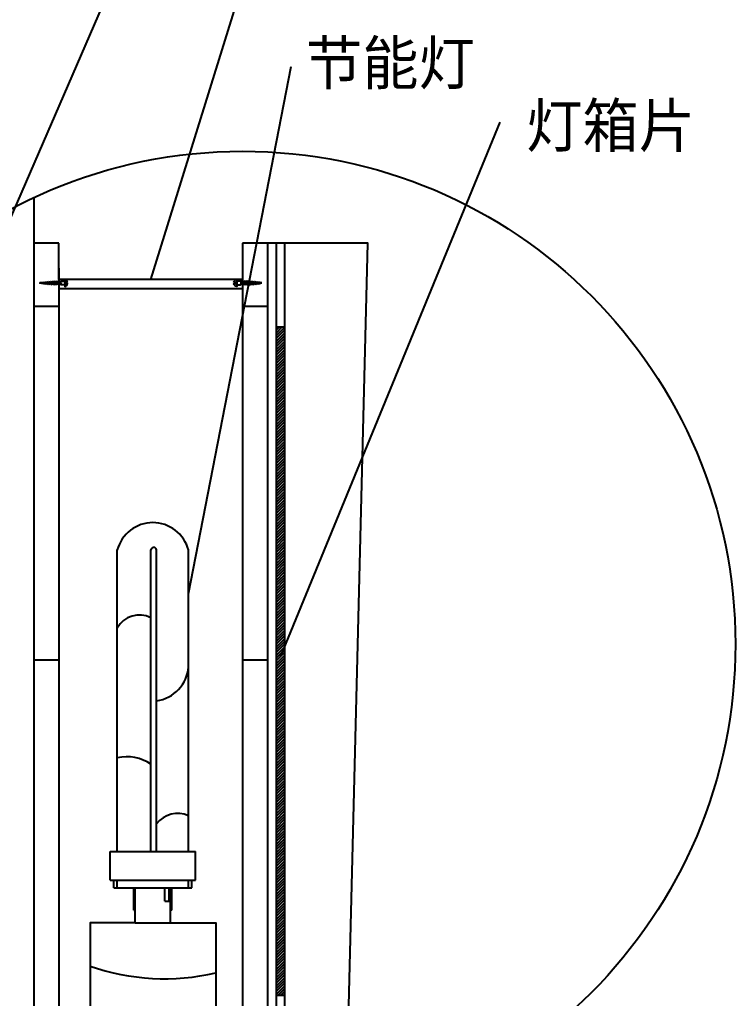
# Model space of a CAD drawing. Header units: metres. Extents: x -150 to 5859, y 346 to 5792.
# Drawn here: x 4676 to 5833, y 1168 to 2750 of the extents above; entities that cross this region are included whole.
import ezdxf

# ---------------------------------------------------------------- set-up
doc = ezdxf.new("R2010")
doc.units = ezdxf.units.M
for name, color, linetype in [('2', 2, 'Continuous'), ('3', 3, 'Continuous'), ('4', 4, 'Continuous'), ('7', 7, 'Continuous'), ('BH', 3, 'Continuous'), ('DIM', 3, 'Continuous'), ('TEXT', 3, 'Continuous')]:
    doc.layers.add(name, color=color, linetype=linetype)
doc.dimstyles.get("Standard").update_dxf_attribs({"dimtxt": 2.5, "dimasz": 2.5, "dimexe": 1.25, "dimexo": 0.625, "dimtad": 1, "dimcen": 2.5, "dimazin": 3, "dimtfac": 1, "dimtmove": 0, "dimatfit": 3})

# ---------------------------------------------------------------- blocks, each defined once
blk = doc.blocks.new('GJ-WJ08')
at = {"layer": '3'}
for p, q in [((-2, -4), (-2, 0)), ((2, 0), (2, -4)), ((-1.5, -4.88), (-2, -4)), ((-2, -6), (-1.5, -4.88)), ((-2, -6), (1.5, -5.12)), ((-1.5, -6.88), (-2, -6)), ((-2, -8), (-1.5, -6.88)), ((-2, -8), (1.5, -7.12)), ((-1.5, -8.88), (-2, -8)), ((-2, -10), (-1.5, -8.88)), ((-2, -10), (1.5, -9.12)), ((-1.5, -10.88), (-2, -10)), ((-2, -12), (-1.5, -10.88)), ((-1.5, -4.88), (2, -4)), ((-1.5, -6.88), (2, -6)), ((-1.5, -8.88), (2, -8)), ((-1.5, -10.88), (2, -10)), ((2, -4), (1.5, -5.12)), ((1.5, -5.12), (2, -6)), ((2, -6), (1.5, -7.12)), ((1.5, -7.12), (2, -8)), ((2, -8), (1.5, -9.12)), ((1.5, -9.12), (2, -10)), ((2, -10), (1.5, -11.12)), ((-2, -12), (1.5, -11.12)), ((-1.5, -12.88), (-2, -12)), ((-2, -14), (-1.5, -12.88)), ((-2, -14), (1.5, -13.12)), ((-1.42, -14.85), (-2, -14)), ((-1.81, -15.95), (-1.42, -14.85)), ((-1.81, -15.95), (1.39, -15.15)), ((-1.23, -16.81), (-1.81, -15.95)), ((-1.62, -17.91), (-1.23, -16.81)), ((-1.62, -17.91), (1.18, -17.21)), ((-1.04, -18.76), (-1.62, -17.91)), ((-1.5, -12.88), (2, -12)), ((-1.43, -19.86), (-1.04, -18.76)), ((-1.43, -19.86), (1.09, -19.23)), ((-0.85, -20.71), (-1.43, -19.86)), ((-1.42, -14.85), (2, -14)), ((-1.25, -21.81), (-0.85, -20.71)), ((-1.25, -21.81), (0.77, -21.31)), ((-0.67, -22.67), (-1.25, -21.81)), ((-1.23, -16.81), (1.8, -16.05)), ((-1.04, -18.76), (1.6, -18.1)), ((-0.85, -20.71), (1.39, -20.15)), ((1.39, -20.15), (0.77, -21.31)), ((0.77, -21.31), (1.18, -22.2)), ((1.6, -18.1), (0.97, -19.26)), ((0.97, -19.26), (1.39, -20.15)), ((1.8, -16.05), (1.18, -17.21)), ((1.18, -17.21), (1.6, -18.1)), ((2, -14), (1.39, -15.15)), ((1.39, -15.15), (1.8, -16.05)), ((1.5, -11.12), (2, -12)), ((2, -12), (1.5, -13.12)), ((1.5, -13.12), (2, -14)), ((-1.06, -23.76), (-0.67, -22.67)), ((-1.06, -23.76), (0.56, -23.36)), ((-0.48, -24.62), (-1.06, -23.76)), ((-0.87, -25.72), (-0.48, -24.62)), ((-0.87, -25.72), (0.7, -25.33)), ((-0.67, -22.67), (1.18, -22.2)), ((-0.48, -24.62), (0.98, -24.26)), ((1.18, -22.2), (0.56, -23.36)), ((0.56, -23.36), (0.98, -24.26)), ((0.98, -24.26), (0.7, -25.33))]:
    blk.add_line(p, q, dxfattribs=at)
blk.add_lwpolyline([(-0.45, 3.18, 0.32), (-4, 0), (4, 0, 0.32), (0.42, 3.18), (0.42, 1.18), (-0.45, 1.18), (-0.45, 3.18)], format="xyb", dxfattribs=at)
for centre, radius, start, end in [((-5, -28.6), 5.04, 6.83, 34.88), ((8.75, -28.85), 8.79, 156.32, 174.42)]:
    blk.add_arc(centre, radius, start, end, dxfattribs=at)

msp = doc.modelspace()

# ---------------------------------------------------------------- hatches: boundary and pattern name
at = {"layer": '7'}
h = msp.add_hatch(dxfattribs=at)
h.set_pattern_fill('ANSI31')
h.paths.add_polyline_path([(5103.51, 2253.42), (5090.01, 2253.42), (5090.01, 1173.42), (5103.51, 1173.42)])
at = {"layer": 'BH'}
h = msp.add_hatch(dxfattribs=at)
h.set_pattern_fill('AR-CONC', scale=60)
h.paths.add_polyline_path([(4698.51, 2388.42), (4698.51, 2461.94, 0.29), (4239.46, 1740.42, 0.24), (4572.77, 1092.42), (4698.51, 1092.42)])
h = msp.add_hatch(dxfattribs=at)
h.set_pattern_fill('ANSI31', scale=400)
h.paths.add_polyline_path([(4698.51, 2388.42), (4698.51, 2461.94, 0.29), (4239.46, 1740.42, 0.24), (4572.77, 1092.42), (4698.51, 1092.42)])
h = msp.add_hatch(dxfattribs=at)
h.set_pattern_fill('DOLMIT', scale=90)
h.paths.add_polyline_path([(4739.01, 2321.54), (4738.1, 2321.94), (4736.83, 2321.21), (4735.2, 2321.94), (4733.93, 2321.21), (4732.3, 2321.94), (4731.03, 2321.21), (4729.39, 2321.94), (4728.12, 2321.21), (4726.45, 2322.1), (4725.15, 2321.5), (4723.47, 2322.4), (4722.17, 2321.8), (4720.49, 2322.7), (4719.19, 2322.1), (4717.52, 2323), (4716.22, 2322.4), (4714.54, 2323.3), (4712.85, 2322.52, 0.1), (4707.8, 2324.12, 0.12), (4711.12, 2325.38), (4712.71, 2324.81), (4713.95, 2325.65), (4715.54, 2325.08), (4716.78, 2325.92), (4718.38, 2325.35), (4719.62, 2326.2), (4721.21, 2325.63), (4722.45, 2326.47), (4724.05, 2325.9), (4725.29, 2326.75), (4726.88, 2326.18), (4728.12, 2327.02), (4729.76, 2326.29), (4731.03, 2327.02), (4732.66, 2326.29), (4733.93, 2327.02), (4735.56, 2326.29), (4736.83, 2327.02), (4738.47, 2326.29), (4739.01, 2326.6), (4739.01, 2347.92), (4739.01, 2388.42), (4698.51, 2388.42), (4698.51, 1092.42), (4739.01, 1092.42)])
h.paths.add_polyline_path([(5076.51, 2388.42), (5036.01, 2388.42), (5036.01, 2329.92), (5036.01, 2326.6), (5036.54, 2326.29), (5038.18, 2327.02), (5039.45, 2326.29), (5041.08, 2327.02), (5042.35, 2326.29), (5043.98, 2327.02), (5045.25, 2326.29), (5046.89, 2327.02), (5048.13, 2326.18), (5049.72, 2326.75), (5050.96, 2325.9), (5052.56, 2326.47), (5053.8, 2325.63), (5055.39, 2326.2), (5056.63, 2325.35), (5058.23, 2325.92), (5059.47, 2325.08), (5061.06, 2325.65), (5062.3, 2324.81), (5063.9, 2325.38, 0.12), (5067.21, 2324.12, 0.1), (5062.16, 2322.52), (5060.47, 2323.3), (5058.8, 2322.4), (5057.5, 2323), (5055.82, 2322.1), (5054.52, 2322.7), (5052.84, 2321.8), (5051.54, 2322.4), (5049.86, 2321.5), (5048.56, 2322.1), (5046.89, 2321.21), (5045.62, 2321.94), (5043.98, 2321.21), (5042.71, 2321.94), (5041.08, 2321.21), (5039.81, 2321.94), (5038.18, 2321.21), (5036.91, 2321.94), (5036.01, 2321.54), (5036.01, 1092.42), (5076.51, 1092.42)])

# ---------------------------------------------------------------- linework, layer by layer
at = {"layer": '2'}
msp.add_line((4698.51, 2461.94), (4698.51, 1092.42), dxfattribs=at)
at = {"layer": '3'}
for p, q in [((4887.87, 1405.54), (4887.87, 1892.73)), ((4896.97, 1405.54), (4896.97, 1892.73)), ((4821.95, 1405.54), (4959.95, 1405.54)), ((4821.95, 1359.26), (4959.95, 1359.26)), ((4827.72, 1346.92), (4954.19, 1346.92)), ((4860.13, 1310.92), (4860.13, 1346.92)), ((4910.57, 1325.54), (4910.57, 1346.92)), ((4917.23, 1325.54), (4917.23, 1346.92)), ((4921.78, 1310.92), (4921.78, 1346.92)), ((4910.57, 1325.54), (4917.23, 1325.54)), ((4860.13, 1310.92), (4862.18, 1310.92)), ((4921.78, 1310.92), (4919.72, 1310.92))]:
    msp.add_line(p, q, dxfattribs=at)
msp.add_lwpolyline([(5090.01, 2388.42), (5090.01, 1051.92), (4698.51, 1051.92)], dxfattribs=at)
msp.add_circle((5036.01, 1740.42), 796.55, dxfattribs=at)
msp.add_arc((4892.42, 1892.23), 4.57, 6.31, 173.69, dxfattribs=at)
at = {"layer": '4'}
for p, q in [((5090.01, 2253.42), (5103.51, 2253.42)), ((5090.01, 1173.42), (5103.51, 1173.42))]:
    msp.add_line(p, q, dxfattribs=at)
for points in [[(5103.51, 2388.42), (5103.51, 1038.42), (4698.51, 1038.42)], [(4739.01, 2388.42), (4698.51, 2388.42), (4698.51, 1092.42)], [(5036.01, 2388.42), (5036.01, 2329.92), (4739.01, 2329.92), (4739.01, 2388.42)]]:
    msp.add_lwpolyline(points, dxfattribs=at)
at = {"layer": '7'}
for p, q in [((5076.51, 2388.42), (5076.51, 1051.92)), ((5036.01, 2373.96), (5036.01, 1092.42)), ((4739.01, 2347.92), (4739.01, 1092.42)), ((4833.48, 1405.54), (4833.48, 1892.73)), ((4948.42, 1405.54), (4948.42, 1892.73)), ((4821.95, 1359.26), (4821.95, 1405.54)), ((4959.95, 1359.26), (4959.95, 1405.54)), ((4827.72, 1346.92), (4827.72, 1359.26)), ((4833.48, 1346.92), (4833.48, 1359.26)), ((4862.18, 1290.35), (4862.18, 1346.92)), ((4919.72, 1290.35), (4919.72, 1346.92)), ((4948.42, 1346.92), (4948.42, 1359.26)), ((4954.19, 1346.92), (4954.19, 1359.26)), ((4862.18, 1290.35), (4919.72, 1290.35))]:
    msp.add_line(p, q, dxfattribs=at)
for points in [[(5202.83, 961.54), (5238.51, 2388.42), (5036.01, 2388.42)], [(4862.18, 1290.35), (4789.39, 1290.35), (4789.39, 1092.42)], [(4919.72, 1290.35), (4992.52, 1290.35), (4992.52, 1092.42)]]:
    msp.add_lwpolyline(points, dxfattribs=at)
msp.add_arc((4890.95, 1877.49), 59.46, 14.86, 165.14, dxfattribs=at)
at = {"layer": 'BH'}
msp.add_line((4739.01, 2314.96), (5036.01, 2314.96), dxfattribs=at)
for centre, radius, start, end in [((4869.01, 1747.25), 40.46, 62.22, 151.43), ((4889.41, 1707.79), 59.14, 277.34, 356.23), ((4848.51, 1487.37), 71.16, 56.41, 102.19), ((4931.17, 1424.07), 42.95, 66.31, 142.8)]:
    msp.add_arc(centre, radius, start, end, dxfattribs=at)
at = {"layer": 'DIM'}
msp.add_arc((4910.19, 1565.66), 365.71, 250.71, 283.01, dxfattribs=at)

# ---------------------------------------------------------------- block references
at = {"layer": '4', "yscale": 1.45, "zscale": 1.45}
for p, xscale, rotation in [((4748.45, 2324.12), 1.45, 270), ((5026.56, 2324.12), -1.45, 90)]:
    msp.add_blockref('GJ-WJ08', p, dxfattribs=dict(at, xscale=xscale, rotation=rotation))

# ---------------------------------------------------------------- texts
at = {"layer": 'TEXT'}
for s, p in [('节能灯', (5138.42, 2644.61)), ('灯箱片', (5494.25, 2543.47))]:
    msp.add_text(s, height=70, dxfattribs=at).set_placement(p)

# ---------------------------------------------------------------- leaders
at = {"layer": 'BH'}
for points in [[(4495.88, 2048.66), (4967.66, 3136.75)], [(4887.51, 2329.92), (5066.32, 2903.99)], [(4948.42, 1821.7), (5114.77, 2674)], [(5097.8, 1721.31), (5452.09, 2583.81)]]:
    msp.add_leader(points, dimstyle='Standard', dxfattribs=at)

doc.saveas('drawing.dxf')
